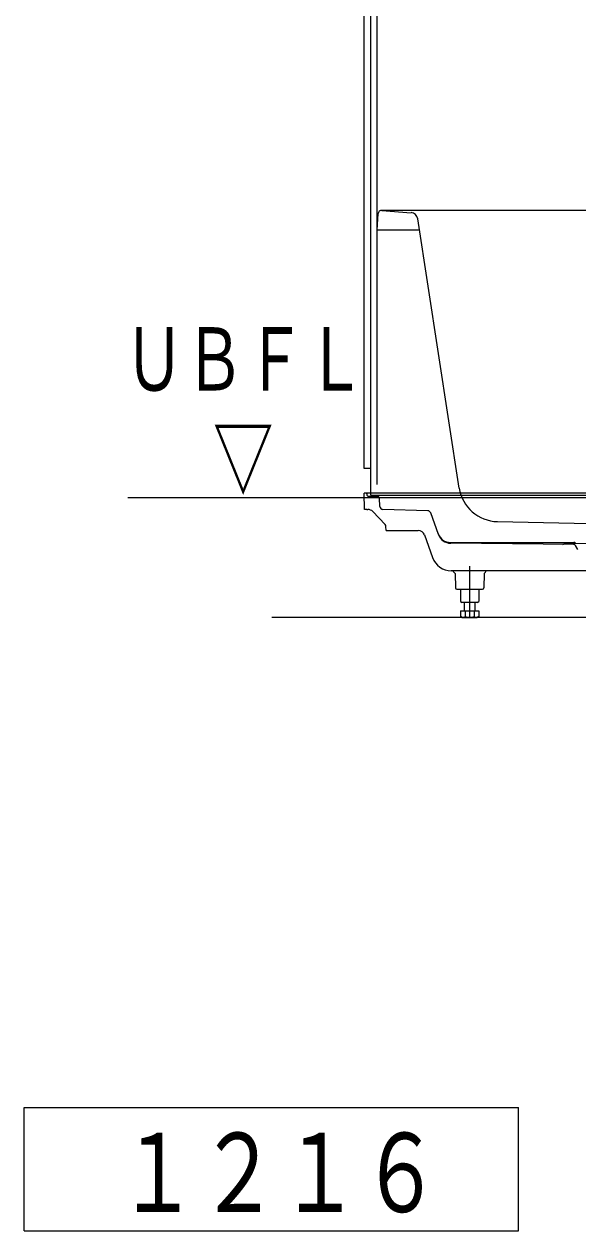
# Model space of a CAD drawing. Units: millimetres on the paper. Extents: x -305 to 305, y -152 to 152.
# Drawn here: x -165.6 to -148.79, y 13.79 to 50.43 of the extents above; entities that cross this region are included whole.
import ezdxf
from ezdxf.enums import TextEntityAlignment as Align

# ---------------------------------------------------------------- set-up
doc = ezdxf.new("R2010")
doc.units = ezdxf.units.MM
doc.linetypes.add('LONG_CHAIN', pattern=[21, 18, -1, 1, -1])
doc.linetypes.add('LONG_DOUBLE_CHAIN', pattern=[21.8, 18, -1, 0.6, -0.6, 0.6, -1])
doc.layers.add('0-1_VIEW0002', color=7, linetype='Continuous', lineweight=9)
doc.styles.add('ＭＳ ゴシック', font='')
doc.styles.get('ＭＳ ゴシック').set_extended_font_data('MS Gothic')

msp = doc.modelspace()

# ---------------------------------------------------------------- linework, layer by layer
at = {"layer": '0-1_VIEW0002'}
for p, q in [((-155.281, 36.933), (-155.281, 76.053)), ((-155.081, 36.133), (-155.081, 75.853)), ((-154.881, 44.173), (-154.881, 75.853)), ((-140.76, 44.773), (-154.755, 44.773)), ((-154.747, 44.773), (-153.856, 44.706)), ((-152.395, 36.343), (-153.655, 44.52)), ((-154.881, 36.453), (-154.881, 44.173)), ((-155.081, 36.933), (-155.281, 36.933)), ((-155.272, 35.693), (-155.281, 36.193)), ((-140.914, 36.193), (-155.281, 36.193)), ((-155.201, 36.174), (-155.2, 36.152)), ((-155.141, 36.093), (-154.879, 36.093)), ((-155.081, 36.133), (-122.681, 36.133)), ((-154.808, 35.786), (-154.819, 36.036)), ((-155.2, 35.693), (-155.272, 35.693)), ((-155.2, 35.693), (-155.166, 35.693)), ((-155.022, 35.632), (-154.647, 35.242)), ((-153.35, 35.655), (-154.711, 35.691)), ((-153.027, 34.935), (-153.258, 35.588)), ((-151.233, 35.326), (-143.784, 35.177)), ((-154.617, 35.053), (-154.619, 35.174)), ((-154.617, 35.053), (-153.637, 35.053)), ((-153.448, 34.92), (-153.205, 34.233)), ((-152.659, 34.693), (-148.916, 34.693)), ((-148.915, 34.632), (-152.654, 34.669)), ((-149.161, 34.674), (-145.001, 34.632)), ((-148.795, 34.483), (-148.864, 34.602)), ((-145.445, 33.833), (-152.639, 33.833)), ((-152.563, 33.795), (-152.52, 33.752)), ((-152.52, 33.752), (-152.511, 33.312)), ((-151.643, 33.752), (-151.651, 33.312)), ((-151.643, 33.752), (-151.6, 33.795)), ((-152.471, 33.273), (-151.691, 33.273)), ((-152.358, 33.273), (-152.358, 32.9)), ((-151.804, 33.273), (-151.804, 32.9)), ((-152.358, 32.9), (-152.311, 32.873)), ((-152.358, 32.613), (-152.358, 32.44)), ((-152.358, 32.613), (-151.804, 32.613)), ((-151.851, 32.873), (-152.311, 32.873)), ((-152.241, 32.873), (-152.241, 32.613)), ((-152.22, 32.613), (-152.22, 32.44)), ((-151.943, 32.613), (-151.943, 32.44)), ((-151.921, 32.873), (-151.921, 32.613)), ((-151.851, 32.873), (-151.804, 32.9)), ((-151.804, 32.613), (-151.804, 32.44)), ((-119.047, 32.413), (-158.081, 32.413)), ((-119.047, 32.413), (-158.081, 32.413)), ((-119.047, 32.413), (-158.081, 32.413)), ((-152.311, 32.413), (-152.358, 32.44)), ((-152.311, 32.413), (-151.851, 32.413)), ((-151.804, 32.44), (-151.851, 32.413)), ((-165.6, 13.79), (-165.6, 17.54)), ((-165.6, 17.54), (-150.6, 17.54)), ((-150.6, 13.79), (-150.6, 17.54)), ((-165.6, 13.79), (-150.6, 13.79))]:
    msp.add_line(p, q, dxfattribs=at)
at = {"layer": '0-1_VIEW0002', "linetype": 'LONG_DOUBLE_CHAIN'}
msp.add_line((-162.453, 36.053), (-115.881, 36.053), dxfattribs=at)
at = {"layer": '0-1_VIEW0002', "linetype": 'LONG_CHAIN'}
msp.add_line((-152.081, 33.973), (-152.081, 32.413), dxfattribs=at)
at = {"layer": '0-1_VIEW0002'}
msp.add_lwpolyline([(-153.599, 44.173), (-154.881, 44.173), (-154.855, 44.678)], dxfattribs=at)
for centre, radius, start, end in [((-154.755, 44.673), 0.1, 86.7931, 177), ((-153.872, 44.487), 0.22, 8.7541, 85.7239), ((-151.209, 36.526), 1.2, 188.7541, 268.8542), ((-155.221, 36.173), 0.02, 1, 90), ((-155.141, 36.153), 0.06, 181, 270), ((-154.879, 36.033), 0.06, 2.5, 90), ((-155.166, 35.493), 0.2, 43.8562, 90), ((-154.708, 35.791), 0.1, 182.5, 268.4951), ((-153.353, 35.555), 0.1, 19.5024, 88.4951), ((-154.719, 35.172), 0.1, 1, 43.8562), ((-153.637, 34.853), 0.2, 19.5024, 90), ((-152.659, 35.093), 0.4, 199.5025, 270), ((-152.65, 35.069), 0.4, 199.5025, 269.4271), ((-149.25, 34.695), 0.06, 269.4271, 317.6168), ((-149.161, 34.614), 0.06, 89.4271, 137.6167), ((-148.916, 34.633), 0.06, 39.1524, 90), ((-148.916, 34.572), 0.06, 30, 89.4271), ((-152.639, 34.433), 0.6, 199.5025, 270), ((-152.464, 33.894), 0.14, 205.603, 225.0005), ((-151.699, 33.894), 0.14, 314.9998, 334.3972), ((-152.471, 33.313), 0.04, 181.1546, 270), ((-151.691, 33.313), 0.04, 270, 358.8454), ((-152.315, 32.593), 0.18, 271.2052, 301.9385), ((-152.081, 32.78), 0.366, 247.7812, 292.2178), ((-151.847, 32.593), 0.18, 238.0615, 268.7948)]:
    msp.add_arc(centre, radius, start, end, dxfattribs=at)

# ---------------------------------------------------------------- texts
at = {"layer": '0-1_VIEW0002', "style": 'ＭＳ ゴシック'}
for s, height, width, p in [('ＵＢＦＬ', 1.921, 0.7, (-162.57, 38.728)), ('▽', 1.921, 0.7, (-159.87, 35.731)), ('\u3000１２１６\u3000', 2.405, 0.75, (-165.243, 13.641))]:
    msp.add_text(s, height=height, dxfattribs=dict(at, width=width)).set_placement(p, align=Align.BOTTOM_LEFT)

doc.saveas('drawing.dxf')
